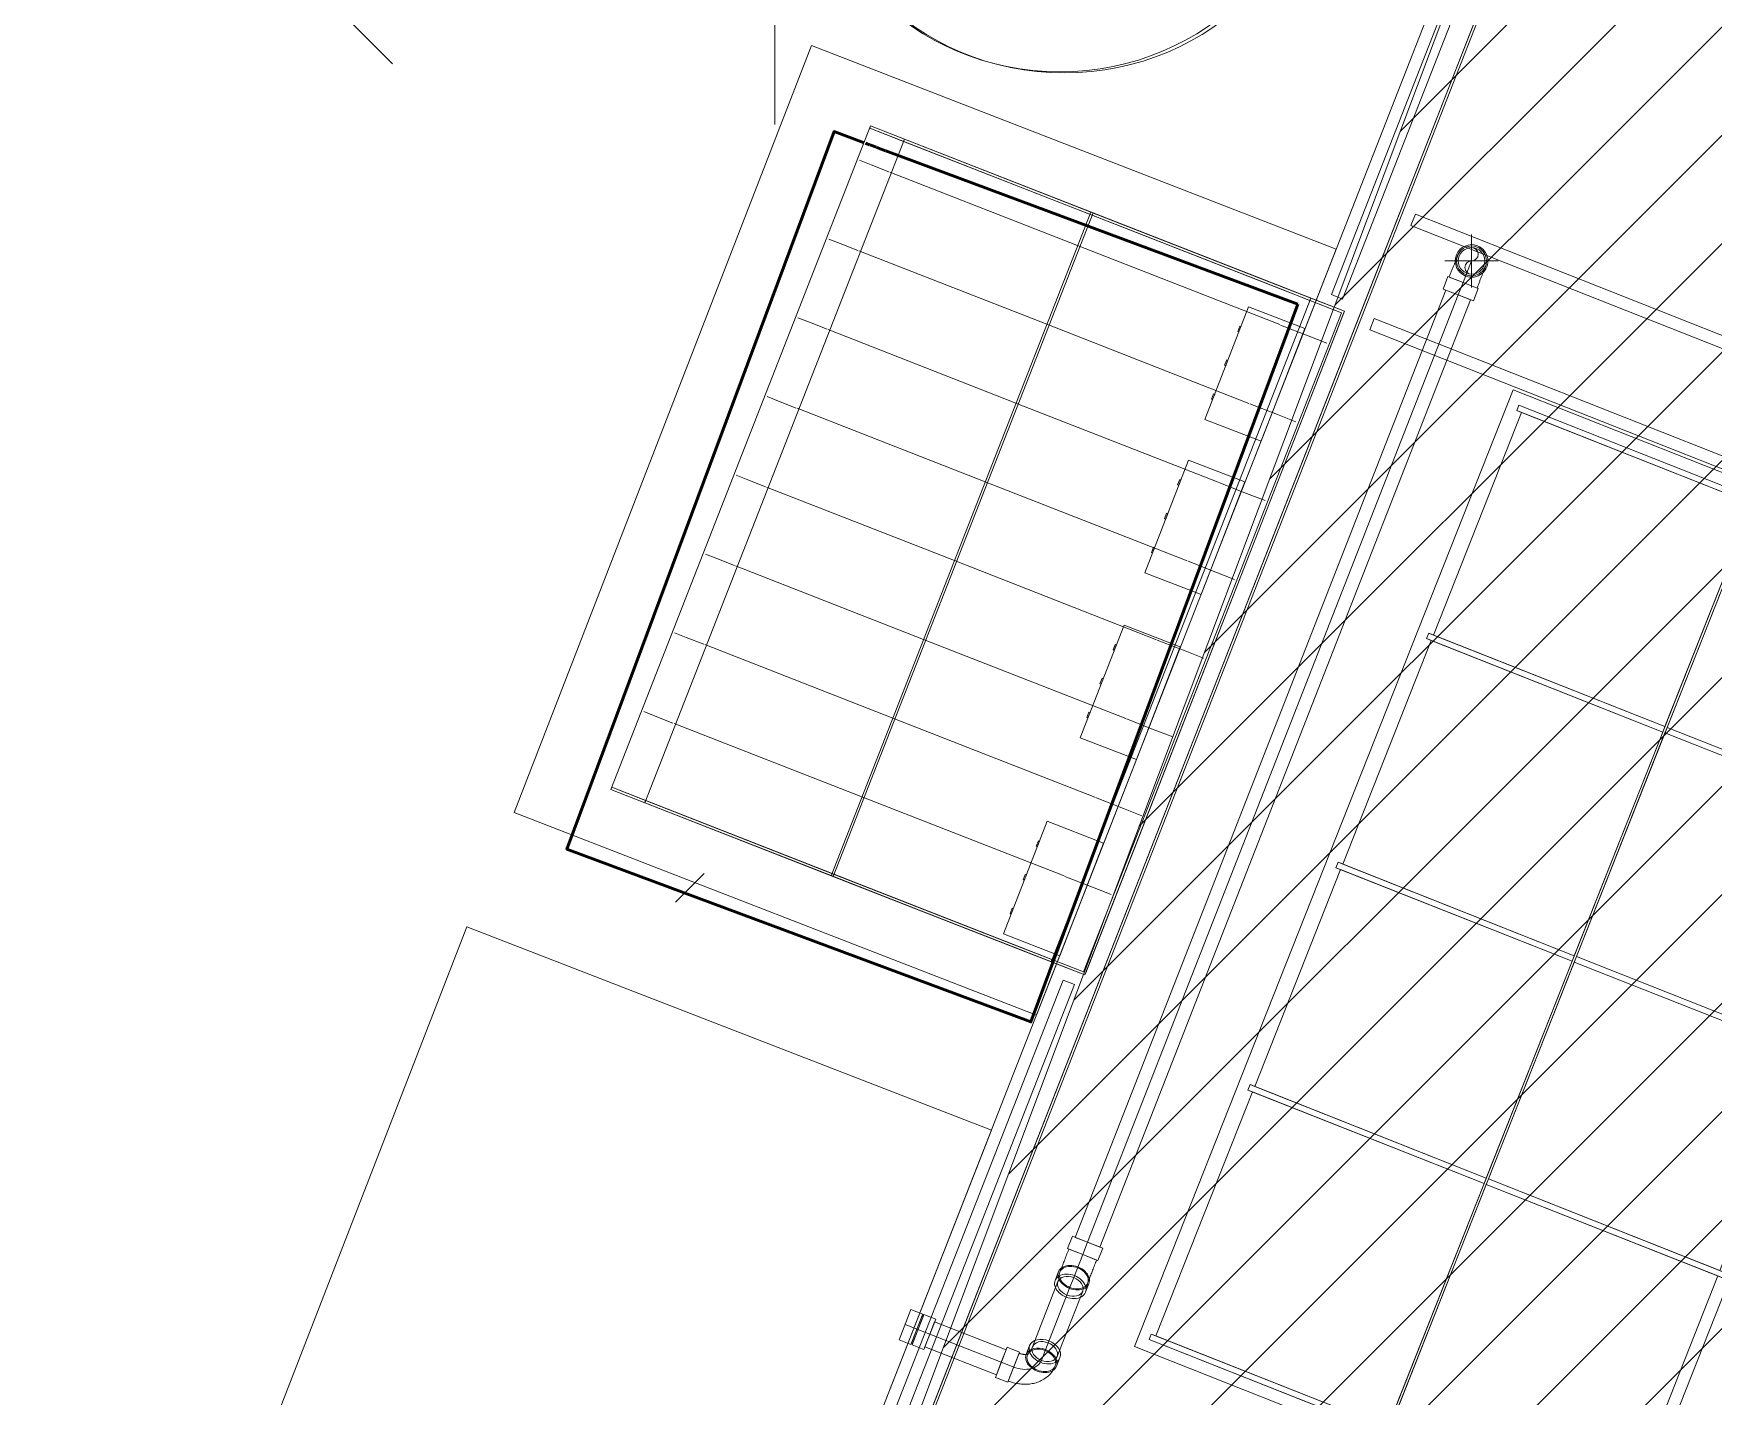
# Model space of a CAD drawing. Header units: metres. Extents: x -207 to 292, y -187 to 169.
# Drawn here: x -130.71 to -123.75, y -67.42 to -61.78 of the extents above; entities that cross this region are included whole.
import ezdxf

# ---------------------------------------------------------------- set-up
doc = ezdxf.new("R2010")
doc.units = ezdxf.units.M
for name, color, linetype, lineweight in [('A-FLOR', 7, 'Continuous', 9), ('A-FLOR-HRAL', 7, 'Continuous', 9), ('A-ROOF', 7, 'Continuous', 9), ('A-ROOF-PATT', 7, 'Continuous', 9), ('A-WALL', 7, 'Continuous', 9), ('ACHURADO', 7, 'Continuous', 9), ('C-BLDG-PADS', 7, 'Continuous', 9), ('C-TOPO', 7, 'Continuous', 9), ('E-ELEC-EQPM', 7, 'Continuous', 9), ('edificios', 7, 'Continuous', 50), ('EQUIPOS PIS', 7, 'Continuous', 9), ('I-WALL', 7, 'Continuous', 9), ('M-EQPM', 7, 'Continuous', 9), ('P-PIPE', 7, 'Continuous', 9), ('P-PIPE-CNTR', 7, 'Continuous', 9)]:
    doc.layers.add(name, color=color, linetype=linetype, lineweight=lineweight)
doc.layers.add('PR10-ARQ-PL-001-Emplazamiento-C-1_dwg', color=7, linetype='Continuous', lineweight=9, true_color=0x767676)

# ---------------------------------------------------------------- blocks, each defined once
blk = doc.blocks.new('FP_56-PLANTA EMPLAZAMIENTO ACTUALIZADO')
at = {"layer": 'A-ROOF'}
blk.add_line((-127.2418, -62.166), (-128.3165, -64.9125), dxfattribs=at)
at = {"layer": 'A-ROOF-PATT', "color": 254, "true_color": 0xcbe5d8}
for p, q in [((-127.24, -62.327), (-127.2877, -62.3083)), ((-127.1668, -62.3556), (-127.24, -62.327)), ((-127.3675, -62.6529), (-127.4153, -62.6343)), ((-127.2943, -62.6816), (-127.3675, -62.6529)), ((-127.4951, -62.9789), (-127.5428, -62.9602)), ((-127.4219, -63.0075), (-127.4951, -62.9789)), ((-127.6226, -63.3048), (-127.6704, -63.2861)), ((-127.5494, -63.3335), (-127.6226, -63.3048)), ((-127.7501, -63.6308), (-127.7979, -63.6121)), ((-127.6769, -63.6594), (-127.7501, -63.6308)), ((-127.8777, -63.9567), (-127.9254, -63.938)), ((-127.8045, -63.9853), (-127.8777, -63.9567)), ((-128.0052, -64.2826), (-128.053, -64.2639)), ((-127.932, -64.3113), (-128.0052, -64.2826)), ((-128.1327, -64.6086), (-128.1805, -64.5899)), ((-128.0596, -64.6372), (-128.1327, -64.6086))]:
    blk.add_line(p, q, dxfattribs=at)
blk = doc.blocks.new('FP_57-PLANTA EMPLAZAMIENTO ACTUALIZADO')
at = {"layer": 'A-ROOF'}
blk.add_line((-126.3556, -65.6798), (-125.2809, -62.9333), dxfattribs=at)
at = {"layer": 'A-ROOF-PATT', "color": 254, "true_color": 0xcbe5d8}
for p, q in [((-125.4307, -63.035), (-125.5456, -62.99)), ((-125.354, -63.065), (-125.4307, -63.035)), ((-125.5582, -63.3609), (-125.6731, -63.316)), ((-125.4816, -63.3909), (-125.5582, -63.3609)), ((-125.6858, -63.6869), (-125.8007, -63.6419)), ((-125.6091, -63.7168), (-125.6858, -63.6869)), ((-125.8133, -64.0128), (-125.9282, -63.9678)), ((-125.7367, -64.0428), (-125.8133, -64.0128)), ((-125.9408, -64.3387), (-126.0557, -64.2938)), ((-125.8642, -64.3687), (-125.9408, -64.3387)), ((-126.0684, -64.6647), (-126.1833, -64.6197)), ((-125.9917, -64.6946), (-126.0684, -64.6647)), ((-126.1959, -64.9906), (-126.3108, -64.9456)), ((-126.1193, -65.0206), (-126.1959, -64.9906)), ((-126.3234, -65.3165), (-126.4383, -65.2716)), ((-126.2468, -65.3465), (-126.3234, -65.3165))]:
    blk.add_line(p, q, dxfattribs=at)
blk = doc.blocks.new('Railing - Railing-2142795-PLANTA EMPLAZAMIENTO ACTUALIZADO')
at = {"layer": 'A-FLOR-HRAL'}
for p, q in [((-123.2372, -57.5026), (-125.3352, -62.8642)), ((-123.2372, -57.5026), (-125.3352, -62.8642)), ((-125.2886, -62.8824), (-123.2089, -57.5675)), ((-125.2886, -62.8824), (-123.2089, -57.5675)), ((-125.3352, -62.8642), (-125.2886, -62.8824)), ((-125.3352, -62.8642), (-125.2886, -62.8824)), ((-125.3352, -62.8642), (-125.2886, -62.8824)), ((-125.3352, -62.8642), (-125.2886, -62.8824))]:
    blk.add_line(p, q, dxfattribs=at)
blk = doc.blocks.new('Railing - Railing-2150155-PLANTA EMPLAZAMIENTO ACTUALIZADO')
at = {"layer": 'A-FLOR-HRAL'}
for p, q in [((-124.3132, -60.6645), (-124.3316, -60.7111)), ((-124.3132, -60.6645), (-124.3316, -60.7111)), ((-124.3132, -60.6645), (-124.3316, -60.7111)), ((-124.3132, -60.6645), (-124.3316, -60.7111)), ((-120.99, -61.9734), (-124.3132, -60.6645)), ((-120.99, -61.9734), (-124.3132, -60.6645)), ((-124.3316, -60.7111), (-121.0084, -62.0199)), ((-124.3316, -60.7111), (-121.0084, -62.0199)), ((-121.0084, -62.0199), (-120.99, -61.9734)), ((-121.0084, -62.0199), (-120.99, -61.9734)), ((-121.0084, -62.0199), (-120.99, -61.9734)), ((-121.0084, -62.0199), (-120.99, -61.9734))]:
    blk.add_line(p, q, dxfattribs=at)
blk = doc.blocks.new('Railing - Railing-2150687-PLANTA EMPLAZAMIENTO ACTUALIZADO')
at = {"layer": 'A-FLOR-HRAL'}
for p, q in [((-125.1579, -62.9632), (-125.1763, -63.0097)), ((-125.1579, -62.9632), (-125.1763, -63.0097)), ((-125.1579, -62.9632), (-125.1763, -63.0097)), ((-125.1579, -62.9632), (-125.1763, -63.0097)), ((-121.893, -64.2536), (-125.1579, -62.9632)), ((-121.893, -64.2536), (-125.1579, -62.9632)), ((-125.1763, -63.0097), (-121.9114, -64.3001)), ((-125.1763, -63.0097), (-121.9114, -64.3001)), ((-121.9114, -64.3001), (-121.893, -64.2536)), ((-121.9114, -64.3001), (-121.893, -64.2536)), ((-121.9114, -64.3001), (-121.893, -64.2536)), ((-121.9114, -64.3001), (-121.893, -64.2536))]:
    blk.add_line(p, q, dxfattribs=at)
blk = doc.blocks.new('Railing - Railing-2150695-PLANTA EMPLAZAMIENTO ACTUALIZADO')
at = {"layer": 'A-FLOR-HRAL'}
for p, q in [((-124.9874, -62.5317), (-125.0058, -62.5782)), ((-124.9874, -62.5317), (-125.0058, -62.5782)), ((-124.9874, -62.5317), (-125.0058, -62.5782)), ((-124.9874, -62.5317), (-125.0058, -62.5782)), ((-121.7225, -63.8221), (-124.9874, -62.5317)), ((-121.7225, -63.8221), (-124.9874, -62.5317)), ((-125.0058, -62.5782), (-121.7409, -63.8686)), ((-125.0058, -62.5782), (-121.7409, -63.8686)), ((-121.7409, -63.8686), (-121.7225, -63.8221)), ((-121.7409, -63.8686), (-121.7225, -63.8221)), ((-121.7409, -63.8686), (-121.7225, -63.8221)), ((-121.7409, -63.8686), (-121.7225, -63.8221))]:
    blk.add_line(p, q, dxfattribs=at)
blk = doc.blocks.new('M_Equipo estanque lodos - M_Equipo estanque lodos-2152943-PLANTA EMPLAZAMIENTO ACTUALIZADO')
at = {"layer": 'M-EQPM'}
for p, q in [((-0.005, 4.2085), (-1.1021, 4.2085)), ((-1.1021, 4.2085), (-1.1021, -0.05)), ((-1.1021, -0.05), (-1.1021, 4.2085)), ((-1.1021, 4.2085), (-0.005, 4.2085)), ((-0.005, 4.1585), (-0.005, 4.2085)), ((-0.005, 4.2085), (-0.005, 4.1585)), ((0.005, 4.2085), (-0.005, 4.2085)), ((-0.005, 4.2085), (-0.005, 0)), ((-0.005, 0), (-0.005, 4.2085)), ((-0.005, 4.2085), (0.005, 4.2085)), ((1.0852, 4.2085), (0.005, 4.2085)), ((0.005, 4.2085), (0.005, 4.1585)), ((0.005, 4.1585), (0.005, 4.2085)), ((0.005, 4.2085), (1.0852, 4.2085)), ((0.005, 4.2085), (0.005, 0)), ((0.005, 0), (0.005, 4.2085)), ((1.0852, -0.05), (1.0852, 4.2085)), ((1.0852, 4.2085), (1.0852, -0.05)), ((-0.005, 4.1585), (-1.056, 4.1585)), ((-1.056, 4.1585), (-0.005, 4.1585)), ((-0.005, 4.1585), (-1.056, 4.1585)), ((-0.005, 4.1585), (-1.056, 4.1585)), ((-1.056, 4.1343), (-1.056, 4.1585)), ((-1.056, 4.1585), (-1.056, 4.1343)), ((-1.0352, 4.1343), (-1.056, 4.1343)), ((-1.056, 4.1343), (-1.0352, 4.1343)), ((-1.056, 4.1343), (-0.005, 4.1343)), ((-1.056, 4.1343), (-0.005, 4.1343)), ((-1.0352, 3.1435), (-1.0352, 4.1343)), ((-1.0352, 4.1343), (-0.005, 4.1343)), ((-1.0352, 4.1343), (-1.0352, 3.1435)), ((-1.0352, 4.1343), (-0.005, 4.1343)), ((-0.005, 4.1585), (-0.005, 4.1343)), ((-0.005, 4.1343), (-0.005, 4.1585)), ((-0.005, 4.1343), (-0.005, 3.1435)), ((-0.005, 3.1435), (-0.005, 4.1343)), ((1.056, 4.1585), (0.005, 4.1585)), ((0.005, 4.1585), (1.056, 4.1585)), ((1.056, 4.1585), (0.005, 4.1585)), ((1.056, 4.1585), (0.005, 4.1585)), ((0.005, 4.1343), (0.005, 4.1585)), ((0.005, 4.1585), (0.005, 4.1343)), ((0.005, 3.1435), (0.005, 4.1343)), ((0.005, 4.1343), (1.0352, 4.1343)), ((0.005, 4.1343), (1.0352, 4.1343)), ((0.005, 4.1343), (0.005, 3.1435)), ((0.005, 4.1343), (1.056, 4.1343)), ((0.005, 4.1343), (1.056, 4.1343)), ((1.0352, 4.1343), (1.0352, 3.1435)), ((1.0352, 3.1435), (1.0352, 4.1343)), ((1.056, 4.1343), (1.0352, 4.1343)), ((1.0352, 4.1343), (1.056, 4.1343)), ((1.056, 4.1585), (1.056, 4.1343)), ((1.056, 4.1343), (1.056, 4.1585)), ((-1.056, 3.1435), (-1.0352, 3.1435)), ((-0.005, 3.1435), (-1.056, 3.1435)), ((-1.0352, 3.1435), (-1.056, 3.1435)), ((-0.005, 3.1435), (-1.056, 3.1435)), ((-1.056, 3.1193), (-1.056, 3.1435)), ((-1.056, 3.1435), (-1.056, 3.1193)), ((-0.005, 3.1435), (-1.0352, 3.1435)), ((-0.005, 3.1435), (-1.0352, 3.1435)), ((-0.005, 3.1435), (-0.005, 3.1193)), ((-0.005, 3.1193), (-0.005, 3.1435)), ((1.0352, 3.1435), (0.005, 3.1435)), ((1.0352, 3.1435), (0.005, 3.1435)), ((1.056, 3.1435), (0.005, 3.1435)), ((1.056, 3.1435), (0.005, 3.1435)), ((0.005, 3.1193), (0.005, 3.1435)), ((0.005, 3.1435), (0.005, 3.1193)), ((1.0352, 3.1435), (1.056, 3.1435)), ((1.056, 3.1435), (1.0352, 3.1435)), ((1.056, 3.1435), (1.056, 3.1193)), ((1.056, 3.1193), (1.056, 3.1435)), ((-1.0352, 3.1193), (-1.056, 3.1193)), ((-1.056, 3.1193), (-1.0352, 3.1193)), ((-1.056, 3.1193), (-0.005, 3.1193)), ((-1.056, 3.1193), (-0.005, 3.1193)), ((-1.0352, 2.1241), (-1.0352, 3.1193)), ((-1.0352, 3.1193), (-0.005, 3.1193)), ((-1.0352, 3.1193), (-1.0352, 2.1241)), ((-1.0352, 3.1193), (-0.005, 3.1193)), ((-0.005, 3.1193), (-0.005, 2.1241)), ((-0.005, 2.1241), (-0.005, 3.1193)), ((0.005, 2.1241), (0.005, 3.1193)), ((0.005, 3.1193), (1.0352, 3.1193)), ((0.005, 3.1193), (1.0352, 3.1193)), ((0.005, 3.1193), (0.005, 2.1241)), ((0.005, 3.1193), (1.056, 3.1193)), ((0.005, 3.1193), (1.056, 3.1193)), ((1.0352, 3.1193), (1.0352, 2.1241)), ((1.0352, 2.1241), (1.0352, 3.1193)), ((1.056, 3.1193), (1.0352, 3.1193)), ((1.0352, 3.1193), (1.056, 3.1193)), ((-1.056, 2.1241), (-1.0352, 2.1241)), ((-0.005, 2.1241), (-1.056, 2.1241)), ((-1.0352, 2.1241), (-1.056, 2.1241)), ((-0.005, 2.1241), (-1.056, 2.1241)), ((-1.056, 2.0999), (-1.056, 2.1241)), ((-1.056, 2.1241), (-1.056, 2.0999)), ((-1.0352, 2.0999), (-1.056, 2.0999)), ((-1.056, 2.0999), (-1.0352, 2.0999)), ((-1.056, 2.0999), (-0.005, 2.0999)), ((-1.056, 2.0999), (-0.005, 2.0999)), ((-0.005, 2.1241), (-1.0352, 2.1241)), ((-0.005, 2.1241), (-1.0352, 2.1241)), ((-1.0352, 1.1347), (-1.0352, 2.0999)), ((-1.0352, 2.0999), (-0.005, 2.0999)), ((-1.0352, 2.0999), (-1.0352, 1.1347)), ((-1.0352, 2.0999), (-0.005, 2.0999)), ((-0.005, 2.1241), (-0.005, 2.0999)), ((-0.005, 2.0999), (-0.005, 2.1241)), ((-0.005, 2.0999), (-0.005, 1.1347)), ((-0.005, 1.1347), (-0.005, 2.0999)), ((1.0352, 2.1241), (0.005, 2.1241)), ((1.0352, 2.1241), (0.005, 2.1241)), ((1.056, 2.1241), (0.005, 2.1241)), ((1.056, 2.1241), (0.005, 2.1241)), ((0.005, 2.0999), (0.005, 2.1241)), ((0.005, 2.1241), (0.005, 2.0999)), ((0.005, 1.1347), (0.005, 2.0999)), ((0.005, 2.0999), (1.0352, 2.0999)), ((0.005, 2.0999), (1.0352, 2.0999)), ((0.005, 2.0999), (0.005, 1.1347)), ((0.005, 2.0999), (1.056, 2.0999)), ((0.005, 2.0999), (1.056, 2.0999)), ((1.0352, 2.1241), (1.056, 2.1241)), ((1.056, 2.1241), (1.0352, 2.1241)), ((1.0352, 2.0999), (1.0352, 1.1347)), ((1.0352, 1.1347), (1.0352, 2.0999)), ((1.056, 2.0999), (1.0352, 2.0999)), ((1.0352, 2.0999), (1.056, 2.0999)), ((1.056, 2.1241), (1.056, 2.0999)), ((1.056, 2.0999), (1.056, 2.1241)), ((-1.056, 1.1347), (-1.0352, 1.1347)), ((-0.005, 1.1347), (-1.056, 1.1347)), ((-1.0352, 1.1347), (-1.056, 1.1347)), ((-0.005, 1.1347), (-1.056, 1.1347)), ((-1.056, 1.1105), (-1.056, 1.1347)), ((-1.056, 1.1347), (-1.056, 1.1105)), ((-0.005, 1.1347), (-1.0352, 1.1347)), ((-0.005, 1.1347), (-1.0352, 1.1347)), ((-0.005, 1.1347), (-0.005, 1.1105)), ((-0.005, 1.1105), (-0.005, 1.1347)), ((1.0352, 1.1347), (0.005, 1.1347)), ((1.0352, 1.1347), (0.005, 1.1347)), ((1.056, 1.1347), (0.005, 1.1347)), ((1.056, 1.1347), (0.005, 1.1347)), ((0.005, 1.1105), (0.005, 1.1347)), ((0.005, 1.1347), (0.005, 1.1105)), ((1.0352, 1.1347), (1.056, 1.1347)), ((1.056, 1.1347), (1.0352, 1.1347)), ((1.056, 1.1347), (1.056, 1.1105)), ((1.056, 1.1105), (1.056, 1.1347)), ((-1.0352, 1.1105), (-1.056, 1.1105)), ((-1.056, 1.1105), (-1.0352, 1.1105)), ((-1.056, 1.1105), (-0.005, 1.1105)), ((-1.056, 1.1105), (-0.005, 1.1105)), ((-1.0352, 0.0242), (-1.0352, 1.1105)), ((-1.0352, 1.1105), (-0.005, 1.1105)), ((-1.0352, 1.1105), (-1.0352, 0.0242)), ((-1.0352, 1.1105), (-0.005, 1.1105)), ((-0.005, 1.1105), (-0.005, 0.0242)), ((-0.005, 0.0242), (-0.005, 1.1105)), ((0.005, 0.0242), (0.005, 1.1105)), ((0.005, 1.1105), (1.0352, 1.1105)), ((0.005, 1.1105), (1.0352, 1.1105)), ((0.005, 1.1105), (0.005, 0.0242)), ((0.005, 1.1105), (1.056, 1.1105)), ((0.005, 1.1105), (1.056, 1.1105)), ((1.0352, 1.1105), (1.0352, 0.0242)), ((1.0352, 0.0242), (1.0352, 1.1105)), ((1.056, 1.1105), (1.0352, 1.1105)), ((1.0352, 1.1105), (1.056, 1.1105)), ((-1.056, 0.0242), (-1.0352, 0.0242)), ((-0.005, 0.0242), (-1.056, 0.0242)), ((-1.0352, 0.0242), (-1.056, 0.0242)), ((-0.005, 0.0242), (-1.056, 0.0242)), ((-1.056, 0), (-1.056, 0.0242)), ((-1.056, 0.0242), (-1.056, 0)), ((-0.3221, 0), (-1.056, 0)), ((-1.056, 0), (-0.3221, 0)), ((-1.056, 0), (-0.005, 0)), ((-1.056, 0), (-0.005, 0)), ((-0.005, 0.0242), (-1.0352, 0.0242)), ((-0.005, 0.0242), (-1.0352, 0.0242)), ((0.3273, 0), (-0.3221, 0)), ((-0.3221, 0), (-0.2943, 0)), ((-0.3221, -0.5288), (-0.3221, 0)), ((-0.3221, 0), (-0.3221, -0.5288)), ((-0.3221, 0), (-0.3221, -0.5288)), ((-0.3221, 0), (-0.3221, -0.5288)), ((-0.2943, 0), (-0.1557, 0)), ((-0.2943, 0), (-0.2943, -0.5288)), ((-0.2943, 0), (-0.2943, -0.5288)), ((-0.1557, 0), (0.1394, 0)), ((-0.1557, 0), (-0.1557, -0.5288)), ((-0.005, 0.0242), (-0.005, 0)), ((-0.005, 0), (-0.005, 0.0242)), ((0.005, 0), (-0.005, 0)), ((-0.005, 0), (0.005, 0)), ((1.0352, 0.0242), (0.005, 0.0242)), ((1.0352, 0.0242), (0.005, 0.0242)), ((1.056, 0.0242), (0.005, 0.0242)), ((1.056, 0.0242), (0.005, 0.0242)), ((0.005, 0), (0.005, 0.0242)), ((0.005, 0.0242), (0.005, 0)), ((0.1394, 0), (0.1394, -0.5288)), ((0.2939, 0), (0.2939, -0.5288)), ((0.2939, 0), (0.2939, -0.5288)), ((0.3273, -0.5288), (0.3273, 0)), ((0.3273, 0), (0.3273, -0.5288)), ((1.0352, 0.0242), (1.056, 0.0242)), ((1.056, 0.0242), (1.0352, 0.0242)), ((1.056, 0.0242), (1.056, 0)), ((1.056, 0), (1.056, 0.0242)), ((-1.1021, -0.05), (-0.3721, -0.05)), ((-0.3721, -0.05), (-1.1021, -0.05)), ((-0.3721, -0.05), (-0.3721, -0.5788)), ((-0.3721, -0.5788), (-0.3721, -0.05)), ((0.005, 0), (1.056, 0)), ((0.005, 0), (1.056, 0)), ((0.1394, 0), (0.2939, 0)), ((0.2939, 0), (0.3273, 0)), ((1.056, 0), (0.3273, 0)), ((0.3273, 0), (1.056, 0)), ((0.3273, 0), (0.3273, -0.5288)), ((0.3273, -0.5288), (0.3273, 0)), ((0.3773, -0.5788), (0.3773, -0.05)), ((0.3773, -0.05), (1.0852, -0.05)), ((1.0852, -0.05), (0.3773, -0.05)), ((0.3773, -0.05), (0.3773, -0.5788)), ((0.3273, -0.5288), (-0.3221, -0.5288)), ((-0.3221, -0.5288), (0.3273, -0.5288)), ((-0.2943, -0.5288), (-0.3221, -0.5288)), ((-0.3221, -0.5288), (0.3273, -0.5288)), ((-0.1557, -0.5288), (-0.2943, -0.5288)), ((0.1394, -0.5288), (-0.1557, -0.5288)), ((0.2939, -0.5288), (0.1394, -0.5288)), ((0.3273, -0.5288), (0.2939, -0.5288)), ((-0.3721, -0.5788), (0.3773, -0.5788)), ((0.3773, -0.5788), (-0.3721, -0.5788))]:
    blk.add_line(p, q, dxfattribs=at)
blk = doc.blocks.new('Plastico - Codo - PL - Codo-V54-PLANTA EMPLAZAMIENTO ACTUALIZADO')
at = {"layer": 'P-PIPE'}
for p, q in [((-126.4068, -66.7612), (-126.4268, -66.8124)), ((-126.344, -66.7858), (-126.4068, -66.7612)), ((-126.2812, -66.8103), (-126.344, -66.7858)), ((-126.4268, -66.8124), (-126.364, -66.837)), ((-126.4215, -66.8145), (-126.364, -66.837)), ((-126.364, -66.837), (-126.3065, -66.8595)), ((-126.364, -66.837), (-126.3013, -66.8615)), ((-126.3013, -66.8615), (-126.2812, -66.8103)), ((-126.4641, -66.9076), (-126.4782, -66.9439)), ((-126.3527, -66.993), (-126.3385, -66.9568))]:
    blk.add_line(p, q, dxfattribs=at)
at = {"layer": 'P-PIPE', "flags": 128}
for points in [[(-126.4588, -66.9097), (-126.4573, -66.9058), (-126.4557, -66.9018), (-126.4541, -66.8976), (-126.4524, -66.8933), (-126.4506, -66.8889), (-126.4489, -66.8843), (-126.447, -66.8797), (-126.4452, -66.8749), (-126.4433, -66.8701), (-126.4413, -66.8651), (-126.4394, -66.8601), (-126.4374, -66.855), (-126.4354, -66.8498), (-126.4333, -66.8446), (-126.4312, -66.8393), (-126.4292, -66.834), (-126.4271, -66.8287), (-126.425, -66.8233), (-126.4229, -66.8179), (-126.4215, -66.8145)], [(-126.3065, -66.8595), (-126.3086, -66.8649), (-126.3107, -66.8702), (-126.3128, -66.8756), (-126.3149, -66.8809), (-126.317, -66.8862), (-126.3191, -66.8915), (-126.3211, -66.8967), (-126.3231, -66.9018), (-126.3251, -66.9069), (-126.327, -66.9119), (-126.329, -66.9168), (-126.3309, -66.9217), (-126.3327, -66.9264), (-126.3345, -66.931), (-126.3363, -66.9355), (-126.338, -66.9399), (-126.3397, -66.9442), (-126.3413, -66.9483), (-126.3428, -66.9523), (-126.3438, -66.9547)]]:
    blk.add_lwpolyline(points, dxfattribs=at)
at = {"layer": 'P-PIPE'}
for centre, major_axis, start_param, end_param in [((-126.4155, -66.9684), (-0.0628, 0.0246), 4.712389, 7.853982), ((-126.4013, -66.9322), (-0.0628, 0.0246), 4.712389, 7.853982), ((-126.4013, -66.9322), (-0.0575, 0.0225), 4.712389, 7.853982), ((-126.4155, -66.9684), (-0.0628, 0.0246), 1.570796, 4.712389), ((-126.4013, -66.9322), (-0.0628, 0.0246), 1.570796, 4.712389), ((-126.4013, -66.9322), (-0.0575, 0.0225), 1.570796, 4.712389)]:
    blk.add_ellipse(centre, major_axis=major_axis, ratio=0.707107, start_param=start_param, end_param=end_param, dxfattribs=at)
blk = doc.blocks.new('Plastico - Codo - PL - Codo-2177295-PLANTA EMPLAZAMIENTO ACTUALIZADO')
at = {"layer": 'P-PIPE'}
for p, q in [((-128.786, -69.4352), (-128.806, -69.4864)), ((-128.7232, -69.4598), (-128.786, -69.4352)), ((-128.806, -69.4864), (-128.7433, -69.511)), ((-128.7433, -69.511), (-128.8008, -69.4885)), ((-128.7433, -69.511), (-128.6805, -69.5355)), ((-128.6858, -69.5335), (-128.7433, -69.511)), ((-128.6605, -69.4843), (-128.7232, -69.4598)), ((-128.6805, -69.5355), (-128.6605, -69.4843))]:
    blk.add_line(p, q, dxfattribs=at)
at = {"layer": 'P-PIPE', "flags": 128}
for points in [[(-128.8008, -69.4885), (-128.8022, -69.4921), (-128.8036, -69.4956), (-128.805, -69.4992), (-128.8064, -69.5028), (-128.8077, -69.5063), (-128.8091, -69.5098), (-128.8105, -69.5132), (-128.8118, -69.5167), (-128.8131, -69.52), (-128.8144, -69.5234), (-128.8157, -69.5266), (-128.817, -69.5299), (-128.8182, -69.533), (-128.8194, -69.5361), (-128.8206, -69.5391), (-128.8217, -69.542), (-128.8228, -69.5448), (-128.8239, -69.5476), (-128.8249, -69.5502), (-128.8259, -69.5528), (-128.8269, -69.5552), (-128.8278, -69.5575), (-128.8287, -69.5598), (-128.8295, -69.5619), (-128.8303, -69.5639), (-128.831, -69.5657), (-128.8317, -69.5675), (-128.8323, -69.5691), (-128.8329, -69.5706), (-128.8334, -69.572), (-128.8339, -69.5732), (-128.8344, -69.5743), (-128.8347, -69.5753), (-128.8351, -69.5761), (-128.8353, -69.5768), (-128.8355, -69.5773), (-128.8357, -69.5777), (-128.8358, -69.578), (-128.8358, -69.5781)], [(-128.7208, -69.6231), (-128.7208, -69.623), (-128.7207, -69.6228), (-128.7206, -69.6224), (-128.7204, -69.6219), (-128.7201, -69.6213), (-128.7198, -69.6205), (-128.7195, -69.6196), (-128.719, -69.6185), (-128.7186, -69.6173), (-128.7181, -69.616), (-128.7175, -69.6145), (-128.7169, -69.613), (-128.7162, -69.6112), (-128.7155, -69.6094), (-128.7147, -69.6074), (-128.7139, -69.6053), (-128.713, -69.6031), (-128.7121, -69.6008), (-128.7112, -69.5984), (-128.7102, -69.5959), (-128.7092, -69.5933), (-128.7081, -69.5906), (-128.707, -69.5878), (-128.7059, -69.5849), (-128.7047, -69.5819), (-128.7035, -69.5788), (-128.7023, -69.5757), (-128.701, -69.5725), (-128.6998, -69.5693), (-128.6985, -69.5659), (-128.6971, -69.5626), (-128.6958, -69.5592), (-128.6945, -69.5557), (-128.6931, -69.5522), (-128.6917, -69.5487), (-128.6903, -69.5452), (-128.6889, -69.5416), (-128.6875, -69.538), (-128.6861, -69.5344), (-128.6858, -69.5335)]]:
    blk.add_lwpolyline(points, dxfattribs=at)
at = {"layer": 'P-PIPE'}
for radius, start, end in [(0.0674, 68.6299, 248.6299), (0.0674, 68.6299, 248.6299), (0.0617, 68.6299, 248.6299), (0.0674, 248.6299, 68.6299), (0.0674, 248.6299, 68.6299), (0.0618, 248.6299, 68.6299)]:
    blk.add_arc((-128.7783, -69.6006), radius, start, end, dxfattribs=at)
blk = doc.blocks.new('Plastico - Codo - PL - Codo-V55-PLANTA EMPLAZAMIENTO ACTUALIZADO')
at = {"layer": 'P-PIPE'}
for p, q in [((-126.5838, -67.2138), (-126.598, -67.25)), ((-126.6835, -67.2384), (-126.7254, -67.3456)), ((-126.6763, -67.2201), (-126.7182, -67.3272)), ((-126.6251, -67.2401), (-126.6763, -67.2201)), ((-126.6742, -67.3656), (-126.6323, -67.2585)), ((-126.6721, -67.3604), (-126.6337, -67.2622)), ((-126.667, -67.3472), (-126.6251, -67.2401)), ((-126.6656, -67.3435), (-126.6271, -67.2454)), ((-126.4725, -67.2991), (-126.4583, -67.2629)), ((-126.7254, -67.3456), (-126.6742, -67.3656))]:
    blk.add_line(p, q, dxfattribs=at)
at = {"layer": 'P-PIPE', "flags": 128}
for points in [[(-126.5897, -67.2476), (-126.5898, -67.2476), (-126.5899, -67.2477), (-126.5902, -67.2479), (-126.5906, -67.2481), (-126.5911, -67.2483), (-126.5917, -67.2485), (-126.5924, -67.2487), (-126.5933, -67.249), (-126.5942, -67.2492), (-126.5953, -67.2495), (-126.5965, -67.2497), (-126.5977, -67.2499), (-126.5991, -67.25), (-126.6006, -67.2501), (-126.6021, -67.2502), (-126.6037, -67.2502), (-126.6054, -67.2501), (-126.6072, -67.25), (-126.609, -67.2499), (-126.6109, -67.2496), (-126.6128, -67.2493), (-126.6147, -67.249), (-126.6167, -67.2486), (-126.6187, -67.2481), (-126.6206, -67.2476), (-126.6226, -67.247), (-126.6246, -67.2463), (-126.6266, -67.2456), (-126.6271, -67.2454)], [(-126.5928, -67.2521), (-126.5925, -67.2514), (-126.5921, -67.2507), (-126.5918, -67.2501), (-126.5914, -67.2495), (-126.591, -67.249), (-126.5907, -67.2486), (-126.5904, -67.2482), (-126.5901, -67.2479), (-126.5899, -67.2478), (-126.5898, -67.2476), (-126.5897, -67.2476)], [(-126.6721, -67.3604), (-126.6669, -67.3623), (-126.6616, -67.3641), (-126.6563, -67.3658), (-126.6509, -67.3673), (-126.6455, -67.3687), (-126.64, -67.3699), (-126.6345, -67.3709), (-126.629, -67.3718), (-126.6234, -67.3725), (-126.6179, -67.3731), (-126.6123, -67.3734), (-126.6067, -67.3736), (-126.6011, -67.3737), (-126.5955, -67.3735), (-126.5899, -67.3732), (-126.5844, -67.3726), (-126.5788, -67.3719), (-126.5732, -67.371), (-126.5677, -67.3699), (-126.5622, -67.3685), (-126.5567, -67.367), (-126.5513, -67.3652), (-126.5459, -67.3632), (-126.5406, -67.361), (-126.5354, -67.3586), (-126.5303, -67.3559), (-126.5252, -67.3529), (-126.5203, -67.3497), (-126.5155, -67.3463), (-126.5108, -67.3426), (-126.5063, -67.3386), (-126.5019, -67.3344), (-126.4978, -67.3299), (-126.4939, -67.3252), (-126.4902, -67.3203), (-126.4868, -67.3152), (-126.4837, -67.3098), (-126.4809, -67.3043), (-126.4784, -67.2986), (-126.4778, -67.2971)]]:
    blk.add_lwpolyline(points, dxfattribs=at)
at = {"layer": 'P-PIPE'}
for centre, major_axis, start_param, end_param in [((-126.5211, -67.2384), (-0.0628, 0.0246), 0, 3.141593), ((-126.5211, -67.2384), (-0.0628, 0.0246), 3.141593, 6.283185), ((-126.5353, -67.2746), (-0.0628, 0.0246), 0, 3.141593), ((-126.5353, -67.2746), (-0.0575, 0.0225), 0, 3.141593), ((-126.5353, -67.2746), (-0.0628, 0.0246), 3.141593, 6.283185), ((-126.5353, -67.2746), (-0.0575, 0.0225), 3.141593, 6.283185)]:
    blk.add_ellipse(centre, major_axis=major_axis, ratio=0.707107, start_param=start_param, end_param=end_param, dxfattribs=at)
blk = doc.blocks.new('Plastico - Copla - PL - Copla-2180083-PLANTA EMPLAZAMIENTO ACTUALIZADO')
at = {"layer": 'P-PIPE'}
for p, q in [((-0.0025, 0.0674), (-0.05495, 0.0674)), ((-0.05495, 0.0674), (-0.05495, -0.0674)), ((-0.05495, 0.0674), (-0.05495, -0.0674)), ((-0.0025, -0.0674), (-0.0025, 0.0674)), ((-0.0025, -0.0674), (-0.0025, 0.0674)), ((0.0025, 0.06175), (-0.0025, 0.06175)), ((-0.0025, 0.06175), (-0.0025, -0.06175)), ((-0.0025, 0.06175), (-0.0025, -0.06175)), ((0.05495, 0.0674), (0.0025, 0.0674)), ((0.0025, 0.0674), (0.0025, -0.0674)), ((0.0025, 0.0674), (0.0025, -0.0674)), ((0.0025, 0.06175), (0.0025, -0.06175)), ((0.0025, 0.06175), (0.0025, -0.06175)), ((0.05495, -0.0674), (0.05495, 0.0674)), ((0.05495, -0.0674), (0.05495, 0.0674)), ((-0.05495, -0.0674), (-0.0025, -0.0674)), ((-0.0025, -0.06175), (0.0025, -0.06175)), ((0.0025, -0.0674), (0.05495, -0.0674))]:
    blk.add_line(p, q, dxfattribs=at)
blk = doc.blocks.new('Railing - Railing-2180581-PLANTA EMPLAZAMIENTO ACTUALIZADO')
at = {"layer": 'A-FLOR-HRAL'}
for p, q in [((-126.4451, -65.7007), (-128.3255, -70.5065)), ((-126.4451, -65.7007), (-128.3255, -70.5065)), ((-128.279, -70.5247), (-126.3985, -65.719)), ((-128.279, -70.5247), (-126.3985, -65.719)), ((-126.3985, -65.719), (-126.4451, -65.7007)), ((-126.3985, -65.719), (-126.4451, -65.7007)), ((-126.3985, -65.719), (-126.4451, -65.7007)), ((-126.3985, -65.719), (-126.4451, -65.7007)), ((-128.3255, -70.5065), (-128.279, -70.5247)), ((-128.3255, -70.5065), (-128.279, -70.5247)), ((-128.3255, -70.5065), (-128.279, -70.5247)), ((-128.3255, -70.5065), (-128.279, -70.5247))]:
    blk.add_line(p, q, dxfattribs=at)
blk = doc.blocks.new('M_Tablero con botones - 250x500x650-2182677-PLANTA EMPLAZAMIENTO ACTUALIZADO')
at = {"layer": 'E-ELEC-EQPM'}
for p, q in [((0.25, 0), (-0.25, 0)), ((-0.25, 0), (0.25, 0)), ((-0.25, 0), (-0.25, -0.25)), ((-0.25, 0), (-0.25, -0.25)), ((0.25, -0.25), (0.25, 0)), ((0.25, 0), (0.25, -0.25)), ((0.25, -0.25), (-0.25, -0.25)), ((-0.25, -0.25), (0.25, -0.25)), ((-0.162, -0.25), (-0.162, -0.255)), ((-0.138, -0.25), (-0.162, -0.25)), ((-0.138, -0.25), (-0.162, -0.25)), ((-0.162, -0.25), (-0.162, -0.255)), ((-0.138, -0.25), (-0.162, -0.25)), ((-0.138, -0.25), (-0.162, -0.25)), ((-0.162, -0.255), (-0.138, -0.255)), ((-0.162, -0.255), (-0.138, -0.255)), ((-0.162, -0.255), (-0.138, -0.255)), ((-0.162, -0.255), (-0.138, -0.255)), ((-0.138, -0.255), (-0.138, -0.25)), ((-0.138, -0.255), (-0.138, -0.25)), ((-0.012, -0.25), (-0.012, -0.255)), ((0.012, -0.25), (-0.012, -0.25)), ((0.012, -0.25), (-0.012, -0.25)), ((-0.012, -0.25), (-0.012, -0.255)), ((0.012, -0.25), (-0.012, -0.25)), ((0.012, -0.25), (-0.012, -0.25)), ((-0.012, -0.255), (0.012, -0.255)), ((-0.012, -0.255), (0.012, -0.255)), ((-0.012, -0.255), (0.012, -0.255)), ((-0.012, -0.255), (0.012, -0.255)), ((0.012, -0.255), (0.012, -0.25)), ((0.012, -0.255), (0.012, -0.25)), ((0.138, -0.25), (0.138, -0.255)), ((0.162, -0.25), (0.138, -0.25)), ((0.162, -0.25), (0.138, -0.25)), ((0.138, -0.25), (0.138, -0.255)), ((0.162, -0.25), (0.138, -0.25)), ((0.162, -0.25), (0.138, -0.25)), ((0.138, -0.255), (0.162, -0.255)), ((0.138, -0.255), (0.162, -0.255)), ((0.138, -0.255), (0.162, -0.255)), ((0.138, -0.255), (0.162, -0.255)), ((0.162, -0.255), (0.162, -0.25)), ((0.162, -0.255), (0.162, -0.25))]:
    blk.add_line(p, q, dxfattribs=at)
blk = doc.blocks.new('YADRAN_LASQUEMAS_ARQ_MO_004_PLANTA LODOS_rvt-1-PLANTA EMPLAZAMIENTO ACTUALIZADO')
at = {"layer": 'A-ROOF-PATT', "true_color": 0x008040}
h = blk.add_hatch(dxfattribs=at)
h.set_pattern_fill('FP_32', color=116, style=0, pattern_type=2)
h.set_pattern_definition([(158.63, (-62.137, -90.808), (-0.1275362, -0.3259364), [])])
h.paths.add_polyline_path([(-127.4056, -65.2689), (-126.3309, -62.5224), (-127.1083, -62.2182), (-128.183, -64.9647)])
h = blk.add_hatch(dxfattribs=at)
h.set_pattern_fill('FP_33', color=116, style=0, pattern_type=2)
h.set_pattern_definition([(158.63, (-51.733, -94.879), (-0.1275362, -0.3259364), [])])
h.paths.add_polyline_path([(-126.5691, -65.5963), (-125.4944, -62.8498), (-126.3309, -62.5224), (-127.4056, -65.2689), (-126.7366, -65.5307)])
at = {"layer": 'A-FLOR'}
for p, q in [((-128.1817, -70.5232), (-123.158, -57.6844)), ((-123.158, -57.6844), (-128.1817, -70.5232)), ((-128.7174, -65.0076), (-127.486, -61.8334)), ((-127.486, -61.8334), (-128.7174, -65.0076)), ((-127.486, -61.8334), (-125.315, -62.6755)), ((-125.315, -62.6755), (-127.486, -61.8334)), ((-125.315, -62.6755), (-126.5557, -65.8462)), ((-126.5557, -65.8462), (-125.315, -62.6755)), ((-126.5557, -65.8462), (-128.7174, -65.0076)), ((-128.7174, -65.0076), (-126.5557, -65.8462)), ((-130.0494, -68.4097), (-128.9132, -65.4805)), ((-128.9132, -65.4805), (-130.0494, -68.4097)), ((-128.9132, -65.4805), (-126.7421, -66.3227)), ((-126.7421, -66.3227), (-128.9132, -65.4805)), ((-126.7421, -66.3227), (-127.887, -69.2485)), ((-127.887, -69.2485), (-126.7421, -66.3227))]:
    blk.add_line(p, q, dxfattribs=at)
at = {"layer": 'A-ROOF'}
for p, q in [((-127.2418, -62.166), (-128.3165, -64.9125)), ((-127.1083, -62.2182), (-127.2418, -62.166)), ((-127.1021, -62.2207), (-127.2418, -62.166)), ((-128.1768, -64.9672), (-127.1021, -62.2207)), ((-127.1083, -62.2182), (-126.3309, -62.5224)), ((-127.1021, -62.2207), (-127.0385, -62.2456)), ((-126.3214, -62.5262), (-127.0385, -62.2456)), ((-127.4056, -65.2689), (-126.3309, -62.5224)), ((-127.3961, -65.2727), (-126.3214, -62.5262)), ((-126.3309, -62.5224), (-125.4944, -62.8498)), ((-125.5489, -62.8284), (-126.3214, -62.5262)), ((-125.5489, -62.8284), (-125.4206, -62.8787)), ((-126.4953, -65.6251), (-125.4206, -62.8787)), ((-125.2809, -62.9333), (-125.4944, -62.8498)), ((-125.2809, -62.9333), (-125.4206, -62.8787)), ((-126.3556, -65.6798), (-125.2809, -62.9333)), ((-128.3165, -64.9125), (-128.1768, -64.9672)), ((-128.3165, -64.9125), (-128.183, -64.9647)), ((-127.4056, -65.2689), (-128.183, -64.9647)), ((-128.1132, -64.9921), (-128.1768, -64.9672)), ((-128.1132, -64.9921), (-127.3961, -65.2727)), ((-126.5691, -65.5963), (-127.4056, -65.2689)), ((-127.3961, -65.2727), (-126.6236, -65.5749)), ((-126.4953, -65.6251), (-126.6236, -65.5749)), ((-126.5691, -65.5963), (-126.3556, -65.6798)), ((-126.4953, -65.6251), (-126.3556, -65.6798))]:
    blk.add_line(p, q, dxfattribs=at)
at = {"layer": 'A-WALL'}
for p, q in [((-123.3384, -57.6239), (-128.3863, -70.5245)), ((-128.3863, -70.5245), (-123.3384, -57.6239)), ((-123.1523, -57.6974), (-128.1271, -70.4111)), ((-127.0497, -67.6577), (-124.129, -60.1934))]:
    blk.add_line(p, q, dxfattribs=at)
blk.add_arc((-126.4407, -60.847), 1.1, 180, 360, dxfattribs=at)
blk.add_arc((-126.4407, -60.847), 1.1, 180, 360, dxfattribs=at)
at = {"layer": 'I-WALL'}
for p, q in [((-127.2455, -62.1753), (-127.2418, -62.166)), ((-127.2455, -62.1753), (-127.2418, -62.166)), ((-127.2455, -62.1753), (-125.2939, -62.939)), ((-127.1058, -62.23), (-127.2455, -62.1753)), ((-127.2418, -62.166), (-127.1021, -62.2207)), ((-125.2809, -62.9333), (-127.2418, -62.166)), ((-127.1021, -62.2207), (-127.1058, -62.23)), ((-127.1021, -62.2207), (-127.1058, -62.23)), ((-127.1058, -62.23), (-127.0421, -62.2549)), ((-127.0385, -62.2456), (-127.1021, -62.2207)), ((-126.325, -62.5355), (-127.0421, -62.2549)), ((-127.0385, -62.2456), (-126.3214, -62.5262)), ((-126.325, -62.5355), (-126.3214, -62.5262)), ((-125.5526, -62.8377), (-126.325, -62.5355)), ((-126.3214, -62.5262), (-125.5489, -62.8284)), ((-125.5526, -62.8377), (-125.4242, -62.888)), ((-125.4206, -62.8787), (-125.5489, -62.8284)), ((-125.4242, -62.888), (-125.4206, -62.8787)), ((-125.4242, -62.888), (-125.4206, -62.8787)), ((-125.2939, -62.939), (-125.4242, -62.888)), ((-125.4206, -62.8787), (-125.2809, -62.9333)), ((-125.2939, -62.939), (-126.3612, -65.6668)), ((-126.3612, -65.6668), (-125.2939, -62.939)), ((-125.2845, -62.9426), (-126.3519, -65.6705)), ((-126.3519, -65.6705), (-125.2845, -62.9426)), ((-125.2809, -62.9333), (-125.2845, -62.9426)), ((-125.2809, -62.9333), (-125.2845, -62.9426)), ((-128.3165, -64.9125), (-128.3129, -64.9032)), ((-128.3165, -64.9125), (-128.3129, -64.9032)), ((-128.3165, -64.9125), (-126.3556, -65.6798)), ((-128.1768, -64.9672), (-128.3165, -64.9125)), ((-128.3129, -64.9032), (-128.1732, -64.9578)), ((-126.3612, -65.6668), (-128.3129, -64.9032)), ((-128.1732, -64.9578), (-128.1768, -64.9672)), ((-128.1732, -64.9578), (-128.1768, -64.9672)), ((-128.1768, -64.9672), (-128.1132, -64.9921)), ((-128.1095, -64.9827), (-128.1732, -64.9578)), ((-127.3961, -65.2727), (-128.1132, -64.9921)), ((-128.1095, -64.9827), (-127.3924, -65.2634)), ((-127.3961, -65.2727), (-127.3924, -65.2634)), ((-127.3924, -65.2634), (-126.62, -65.5656)), ((-126.6236, -65.5749), (-127.3961, -65.2727)), ((-126.6236, -65.5749), (-126.4953, -65.6251)), ((-126.4916, -65.6158), (-126.62, -65.5656)), ((-126.4953, -65.6251), (-126.4916, -65.6158)), ((-126.4953, -65.6251), (-126.4916, -65.6158)), ((-126.4916, -65.6158), (-126.3612, -65.6668)), ((-126.3556, -65.6798), (-126.4953, -65.6251)), ((-126.3519, -65.6705), (-126.3556, -65.6798)), ((-126.3519, -65.6705), (-126.3556, -65.6798))]:
    blk.add_line(p, q, dxfattribs=at)
at = {"layer": 'P-PIPE'}
for p, q in [((-124.8613, -62.8456), (-126.3952, -66.7657)), ((-126.2928, -66.8058), (-124.7588, -62.8856)), ((-124.8101, -62.8656), (-124.8613, -62.8456)), ((-124.8101, -62.8656), (-124.8613, -62.8456)), ((-124.7588, -62.8856), (-124.8101, -62.8656)), ((-124.7588, -62.8856), (-124.8101, -62.8656)), ((-126.3952, -66.7657), (-126.344, -66.7858)), ((-126.3952, -66.7657), (-126.344, -66.7858)), ((-126.344, -66.7858), (-126.2928, -66.8058)), ((-126.344, -66.7858), (-126.2928, -66.8058)), ((-126.4667, -66.9484), (-126.5723, -67.2183)), ((-126.4699, -67.2584), (-126.3642, -66.9885)), ((-126.977, -67.1157), (-126.997, -67.1669)), ((-126.977, -67.1157), (-126.997, -67.1669)), ((-126.6808, -67.2316), (-126.977, -67.1157)), ((-126.997, -67.1669), (-127.0171, -67.2182)), ((-126.997, -67.1669), (-127.0171, -67.2182)), ((-127.0171, -67.2182), (-126.7209, -67.334)), ((-126.7209, -67.334), (-126.7009, -67.2828)), ((-126.7209, -67.334), (-126.7009, -67.2828)), ((-126.7009, -67.2828), (-126.6808, -67.2316)), ((-126.7009, -67.2828), (-126.6808, -67.2316))]:
    blk.add_line(p, q, dxfattribs=at)
at = {"layer": 'P-PIPE', "color": 96, "true_color": 0x007f00}
for centre, radius, start, end in [((-124.755, -62.7248), 0.055, 0, 180), ((-124.755, -62.6973), 0.0275, 270, 90), ((-124.755, -62.7248), 0.055, 180, 0), ((-124.755, -62.7523), 0.0275, 90, 270)]:
    blk.add_arc(centre, radius, start, end, dxfattribs=at)
at = {"layer": 'P-PIPE'}
for centre, start_param, end_param in [((-126.4155, -66.9684), 4.712389, 6.283185), ((-126.4155, -66.9684), 3.141593, 4.712389), ((-126.4155, -66.9684), 0, 1.570796), ((-126.4155, -66.9684), 1.570796, 3.141593), ((-126.5211, -67.2384), 4.712389, 6.283185), ((-126.5211, -67.2384), 3.141593, 4.712389), ((-126.5211, -67.2384), 0, 1.570796), ((-126.5211, -67.2384), 1.570796, 3.141593)]:
    blk.add_ellipse(centre, major_axis=(-0.0512, 0.02), ratio=0.707107, start_param=start_param, end_param=end_param, dxfattribs=at)
at = {"layer": 'P-PIPE-CNTR'}
for p, q in [((-124.755, -62.8348), (-124.755, -62.6148)), ((-124.865, -62.7248), (-124.645, -62.7248)), ((-124.755, -62.7248), (-124.79, -62.8144)), ((-124.8101, -62.8656), (-124.79, -62.8144)), ((-126.344, -66.7858), (-124.8101, -62.8656)), ((-126.344, -66.7858), (-124.8101, -62.8656)), ((-126.364, -66.837), (-126.344, -66.7858)), ((-126.4013, -66.9322), (-126.364, -66.837)), ((-126.4155, -66.9684), (-126.4013, -66.9322)), ((-126.4155, -66.9684), (-126.5211, -67.2384)), ((-126.4155, -66.9684), (-126.5211, -67.2384)), ((-126.997, -67.1669), (-127.0994, -67.1269)), ((-126.7009, -67.2828), (-126.997, -67.1669)), ((-126.7009, -67.2828), (-126.997, -67.1669)), ((-126.6496, -67.3029), (-126.7009, -67.2828)), ((-126.5211, -67.2384), (-126.5353, -67.2746))]:
    blk.add_line(p, q, dxfattribs=at)
blk.add_ellipse((-126.6249, -67.2395), major_axis=(-0.0896, 0.0351), ratio=0.707107, start_param=1.570796, end_param=3.141593, dxfattribs=at)
at = {"layer": 'A-FLOR-HRAL', "lineweight": 9}
for name in ['Railing - Railing-2142795-PLANTA EMPLAZAMIENTO ACTUALIZADO', 'Railing - Railing-2150155-PLANTA EMPLAZAMIENTO ACTUALIZADO', 'Railing - Railing-2150695-PLANTA EMPLAZAMIENTO ACTUALIZADO', 'Railing - Railing-2150687-PLANTA EMPLAZAMIENTO ACTUALIZADO', 'Railing - Railing-2180581-PLANTA EMPLAZAMIENTO ACTUALIZADO']:
    blk.add_blockref(name, (0, 0), dxfattribs=at)
at = {"layer": 'A-ROOF'}
for name in ['FP_56-PLANTA EMPLAZAMIENTO ACTUALIZADO', 'FP_57-PLANTA EMPLAZAMIENTO ACTUALIZADO']:
    blk.add_blockref(name, (0, 0), dxfattribs=at)
at = {"layer": 'E-ELEC-EQPM', "lineweight": 9, "rotation": 248.7984446252493}
for p in [(-125.535, -63.2377), (-125.7834, -63.8726), (-126.0506, -64.5554), (-126.3683, -65.3673)]:
    blk.add_blockref('M_Tablero con botones - 250x500x650-2182677-PLANTA EMPLAZAMIENTO ACTUALIZADO', p, dxfattribs=at)
at = {"layer": 'M-EQPM', "lineweight": 9, "rotation": 338.4099999999997}
blk.add_blockref('M_Equipo estanque lodos - M_Equipo estanque lodos-2152943-PLANTA EMPLAZAMIENTO ACTUALIZADO', (-125.1073, -67.577), dxfattribs=at)
at = {"layer": 'P-PIPE', "lineweight": 9}
for name, p, rotation in [('Plastico - Codo - PL - Codo-2177295-PLANTA EMPLAZAMIENTO ACTUALIZADO', (-253.5333, -132.3254), 180), ('Plastico - Copla - PL - Copla-2180083-PLANTA EMPLAZAMIENTO ACTUALIZADO', (-127.0482, -67.1469), 158.6298989356394)]:
    blk.add_blockref(name, p, dxfattribs=dict(at, rotation=rotation))
for name in ['Plastico - Codo - PL - Codo-V54-PLANTA EMPLAZAMIENTO ACTUALIZADO', 'Plastico - Codo - PL - Codo-V55-PLANTA EMPLAZAMIENTO ACTUALIZADO']:
    blk.add_blockref(name, (0, 0), dxfattribs=at)
blk = doc.blocks.new('PR10-ARQ-PL-001-Emplazamiento-C-1_dwg-674643-PLANTA EMPLAZAMIENTO ACTUALIZADO')
at = {"lineweight": 9, "true_color": 0x0000ff}
h = blk.add_hatch(dxfattribs=at)
h.set_pattern_fill('FP_4', color=5, style=0, pattern_type=2)
h.set_pattern_definition([(45, (0, 0), (-0.2245064, 0.2245064), [])])
h.paths.add_polyline_path([(-120.4212, -79.8177), (-117.3001, -76.9591), (-118.6352, -75.4669), (-118.2865, -74.4644), (-115.4009, -75.566), (-110.2998, -62.6213), (-123.251, -57.3999), (-128.8401, -72.2784), (-126.5459, -73.1402), (-128.3792, -76.9308), (-122.5854, -79.5687), (-121.5204, -78.7046)])
at = {"layer": 'ACHURADO'}
h = blk.add_hatch(dxfattribs=at)
h.set_pattern_fill('FP_1', color=256, style=0, pattern_type=2)
h.set_pattern_definition([(90, (-655750.258, -5498481.082), (-3.592, 3.592), [0.9525, -6.232]), (45, (-655750.258, -5498481.082), (-3.5921024484, 3.5921024484), [0.9525, -4.127]), (135, (-655750.258, -5498481.082), (-3.5921024484, -3.5921024484), [0.9525, -4.127])])
h.paths.add_polyline_path([(-94.0857, -119.1647), (-91.0316, -70.4234), (-99.6949, -67.0219), (-98.7193, -64.5656), (-118.9604, -56.6183), (-118.6494, -55.8351), (-118.855, -55.5145), (-118.616, -54.9128), (-118.2767, -54.8967), (-110.0099, -34.083), (-113.2353, -35.2601), (-115.9325, -41.8431), (-119.8563, -51.1758), (-122.9233, -49.8901), (-125.3307, -55.6328), (-128.9125, -54.1313), (-126.5052, -48.3886), (-126.6323, -48.3353), (-127.8621, -43.6788), (-150.258, -47.7078), (-150.258, -66.4052), (-137.1396, -85.3506), (-95.2561, -118.2455)])
h.paths.add_polyline_path([(-120.4212, -79.8177), (-121.5204, -78.7046), (-122.5854, -79.5687), (-128.3792, -76.9308), (-126.5459, -73.1402), (-128.8401, -72.2784), (-126.4155, -65.8241), (-128.2699, -65.1341), (-127.1647, -62.1639), (-125.3011, -62.8573), (-123.251, -57.3999), (-110.2998, -62.6213), (-115.4009, -75.566), (-118.2865, -74.4644), (-118.6352, -75.4669), (-117.3001, -76.9591), (-119.2059, -78.7046)])
h.paths.add_polyline_path([(-126.4585, -61.9423), (-126.5726, -61.9363), (-126.7958, -61.8889), (-126.9024, -61.848), (-127.0042, -61.7961), (-127.1086, -61.727), (-127.1888, -61.662), (-127.2696, -61.5812), (-127.3415, -61.4924), (-127.4037, -61.3966), (-127.4556, -61.2948), (-127.4965, -61.1882), (-127.5261, -61.0778), (-127.544, -60.965), (-127.5499, -60.8509), (-127.544, -60.7368), (-127.5261, -60.624), (-127.4965, -60.5136), (-127.4556, -60.4069), (-127.4037, -60.3051), (-127.3415, -60.2093), (-127.2696, -60.1206), (-127.1888, -60.0398), (-127.1, -59.9679), (-127.0042, -59.9057), (-126.9024, -59.8538), (-126.6854, -59.7833), (-126.5459, -59.764), (-126.4585, -59.7594), (-126.3444, -59.7654), (-126.2316, -59.7833), (-126.1212, -59.8128), (-126.0146, -59.8538), (-125.9128, -59.9057), (-125.817, -59.9679), (-125.7282, -60.0398), (-125.6474, -60.1206), (-125.5755, -60.2093), (-125.5133, -60.3051), (-125.4614, -60.4069), (-125.4205, -60.5136), (-125.3909, -60.624), (-125.373, -60.7368), (-125.367, -60.8509), (-125.373, -60.965), (-125.3909, -61.0778), (-125.4205, -61.1882), (-125.4614, -61.2948), (-125.5133, -61.3966), (-125.5755, -61.4924), (-125.6474, -61.5812), (-125.7282, -61.662), (-125.817, -61.7339), (-125.9128, -61.7961), (-126.0762, -61.8716), (-126.1212, -61.8889), (-126.2316, -61.9185), (-126.3444, -61.9363)])
h.paths.add_polyline_path([(-121.4164, -57.9626), (-121.431, -57.9607), (-121.431, -57.9275), (-121.4029, -57.9391)])
h.paths.add_polyline_path([(-121.487, -57.9347), (-121.5016, -57.9328), (-121.5016, -57.8996), (-121.4735, -57.9112)])
h.paths.add_polyline_path([(-121.5483, -57.9105), (-121.5628, -57.9086), (-121.5628, -57.8753), (-121.5347, -57.887)])
h.paths.add_polyline_path([(-121.6199, -57.8822), (-121.6345, -57.8802), (-121.6345, -57.847), (-121.6064, -57.8587)])
h.paths.add_polyline_path([(-119.4909, -57.0245), (-120.3841, -56.6393), (-120.449, -56.79), (-120.8807, -56.6039), (-120.7243, -56.2412), (-120.2927, -56.4273), (-120.3539, -56.5694), (-119.4607, -56.9545)])
h.paths.add_polyline_path([(-120.5718, -56.6383), (-120.5111, -56.6167), (-120.4868, -56.595), (-120.6004, -56.5435), (-120.6066, -56.5114), (-120.5883, -56.4843), (-120.5673, -56.4773), (-120.4566, -56.5251), (-120.4667, -56.4614), (-120.5069, -56.411), (-120.5666, -56.3869), (-120.6305, -56.3954), (-120.6819, -56.4343), (-120.7074, -56.4935), (-120.7004, -56.5576), (-120.6628, -56.6099), (-120.6042, -56.6368)])
at = {"layer": 'C-BLDG-PADS', "flags": 128}
blk.add_lwpolyline([(-123.158, -57.6844), (-110.5171, -62.6803), (-115.4842, -75.3773), (-118.4353, -74.2282), (-118.972, -75.769), (-117.7177, -77.1103), (-120.4645, -79.4735), (-121.4923, -78.3258), (-122.6368, -79.3351), (-128.1013, -76.8474), (-126.8692, -74.3859), (-126.2793, -72.9871), (-128.7672, -72.0025), (-128.1817, -70.5232)], close=True, dxfattribs=at)
at = {"layer": 'C-TOPO', "flags": 128}
for points in [[(-128.1013, -76.8474), (-126.8692, -74.3859), (-126.2793, -72.9871), (-128.7672, -72.0025), (-128.1817, -70.5232), (-123.158, -57.6844)], [(-128.1013, -76.8474), (-126.8692, -74.3859), (-126.2793, -72.9871), (-128.7672, -72.0025), (-128.2284, -70.6412), (-128.1817, -70.5232), (-127.3569, -68.4152), (-125.856, -64.5796), (-125.147, -62.7676), (-124.7766, -61.821), (-124.5102, -61.1402), (-123.6871, -59.0365)], [(-128.1013, -76.8474), (-126.8692, -74.3859), (-126.2793, -72.9871), (-128.7672, -72.0025), (-128.2284, -70.6412), (-128.1817, -70.5232), (-127.3569, -68.4152), (-125.856, -64.5796), (-125.147, -62.7676), (-124.7766, -61.821), (-124.5102, -61.1402), (-123.6871, -59.0365)], [(-123.6871, -59.0365), (-124.5102, -61.1402), (-124.7766, -61.821), (-125.147, -62.7676), (-125.856, -64.5796), (-127.3569, -68.4152), (-128.1817, -70.5232), (-128.2284, -70.6412), (-128.7672, -72.0025), (-126.2793, -72.9871), (-126.8692, -74.3859), (-128.1013, -76.8474)]]:
    blk.add_lwpolyline(points, dxfattribs=at)
at = {"layer": 'edificios'}
for p, q in [((-127.2627, -62.2378), (-127.2458, -62.2441)), ((-127.2451, -62.2444), (-127.2177, -62.2546)), ((-127.2167, -62.2549), (-127.1801, -62.2686)), ((-127.179, -62.269), (-125.4733, -62.9037)), ((-125.4733, -62.9037), (-126.4871, -65.6283))]:
    blk.add_line(p, q, dxfattribs=at)
at = {"layer": 'edificios', "flags": 128}
blk.add_lwpolyline([(-126.4871, -65.6283), (-126.5785, -65.8739), (-128.4984, -65.1595), (-127.3932, -62.1892), (-127.2688, -62.2355)], dxfattribs=at)
at = {"layer": 'EQUIPOS PIS'}
blk.add_line((-126.3606, -65.6778), (-125.3234, -62.9167), dxfattribs=at)
at = {"layer": 'EQUIPOS PIS', "flags": 128}
for points in [[(-125.3234, -62.9167), (-123.251, -57.3999), (-110.2998, -62.6213), (-115.4009, -75.566), (-118.2865, -74.4644), (-118.6352, -75.4669), (-117.3001, -76.9591), (-120.4212, -79.8177), (-121.5204, -78.7046)], [(-118.1704, -75.9863), (-122.5854, -79.5687), (-128.3792, -76.9308), (-126.5459, -73.1402), (-128.8401, -72.2784), (-126.4155, -65.8241), (-126.3606, -65.6778)]]:
    blk.add_lwpolyline(points, dxfattribs=at)
at = {"layer": 'EQUIPOS PIS'}
blk.add_circle((-126.4585, -60.8509), 1.0915, dxfattribs=at)

msp = doc.modelspace()

# ---------------------------------------------------------------- linework, layer by layer
at = {"layer": 'C-BLDG-PADS'}
msp.add_line((-128.1817, -70.5232), (-123.158, -57.6844), dxfattribs=at)
at = {"layer": 'C-TOPO'}
for p, q in [((-123.158, -57.6844), (-128.1817, -70.5232)), ((-124.7766, -61.821), (-124.5102, -61.1402)), ((-124.5102, -61.1402), (-124.7766, -61.821)), ((-124.5102, -61.1402), (-124.7766, -61.821)), ((-125.147, -62.7676), (-124.7766, -61.821)), ((-124.7766, -61.821), (-125.147, -62.7676)), ((-124.7766, -61.821), (-125.147, -62.7676)), ((-125.856, -64.5796), (-125.147, -62.7676)), ((-125.147, -62.7676), (-125.856, -64.5796)), ((-125.147, -62.7676), (-125.856, -64.5796)), ((-127.3569, -68.4152), (-125.856, -64.5796)), ((-125.856, -64.5796), (-127.3569, -68.4152)), ((-125.856, -64.5796), (-127.3569, -68.4152))]:
    msp.add_line(p, q, dxfattribs=at)

# ---------------------------------------------------------------- block references
at = {"lineweight": 5}
msp.add_blockref('YADRAN_LASQUEMAS_ARQ_MO_004_PLANTA LODOS_rvt-1-PLANTA EMPLAZAMIENTO ACTUALIZADO', (0, 0), dxfattribs=at)
at = {"layer": 'PR10-ARQ-PL-001-Emplazamiento-C-1_dwg', "color": 7}
msp.add_blockref('PR10-ARQ-PL-001-Emplazamiento-C-1_dwg-674643-PLANTA EMPLAZAMIENTO ACTUALIZADO', (0, 0), dxfattribs=at)

doc.saveas('drawing.dxf')
